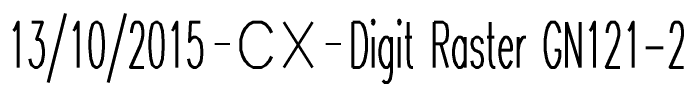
# Model space of a CAD drawing. Header units: millimetres. Extents: x 117000 to 118015, y 125997 to 126738.
# Drawn here: x 117441.56 to 117463.84, y 126235.98 to 126238.27 of the extents above; entities that cross this region are included whole.
import ezdxf
from ezdxf.enums import TextEntityAlignment as Align

# ---------------------------------------------------------------- set-up
doc = ezdxf.new("R2010")
doc.units = ezdxf.units.MM
doc.layers.get('0').update_dxf_attribs({"linetype": 'CONTINUOUS'})
doc.layers.add('G_910', color=7, linetype='CONTINUOUS')
doc.styles.get("Standard").update_dxf_attribs({"font": 'romans.shx', "width": 0.85})

# ---------------------------------------------------------------- blocks, each defined once
blk = doc.blocks.new('GIS_MODF')
at = {"color": 0, "linetype": 'Continuous', "flags": 128}
for points in [[(-2.176, -0.014), (-1.676, -0.014)], [(1.519, -0.014), (2.019, -0.014)]]:
    blk.add_lwpolyline(points, dxfattribs=at)
at = {"color": 0, "linetype": 'Continuous', "width": 0.5}
blk.add_attdef('DATE', text='', height=1.5, dxfattribs=at).set_placement((-2.502, -0.798), align=Align.RIGHT)
at = {"color": 0, "linetype": 'Continuous', "width": 1.771291}
blk.add_attdef('USER', text='', height=1.5, dxfattribs=at).set_placement((-1.507, -0.798), (1.276, -0.798), align=Align.FIT)
at = {"color": 0, "linetype": 'Continuous', "width": 0.5}
blk.add_attdef('DESC', (2.289, -0.798), '', height=1.5, dxfattribs=at)

msp = doc.modelspace()

# ---------------------------------------------------------------- block references
at = {"layer": 'G_910', "color": 7, "linetype": 'Continuous'}
ref = msp.add_blockref('GIS_MODF', (117450.43, 126237.281), dxfattribs=at)
ref.add_attrib('DATE', '13/10/2015', dxfattribs={"layer": '0', "color": 0, "linetype": 'Continuous', "height": 1.5, "width": 0.5}).set_placement((117447.928, 126236.483), align=Align.RIGHT)
ref.add_attrib('USER', 'CX', dxfattribs={"layer": '0', "color": 0, "linetype": 'Continuous', "height": 1.5, "width": 1.025485}).set_placement((117448.923, 126236.483), (117451.706, 126236.483), align=Align.FIT)
ref.add_attrib('DESC', 'Digit Raster GN121-2', (117452.719, 126236.483), dxfattribs={"layer": '0', "color": 0, "linetype": 'Continuous', "height": 1.5, "width": 0.5})

doc.saveas('drawing.dxf')
